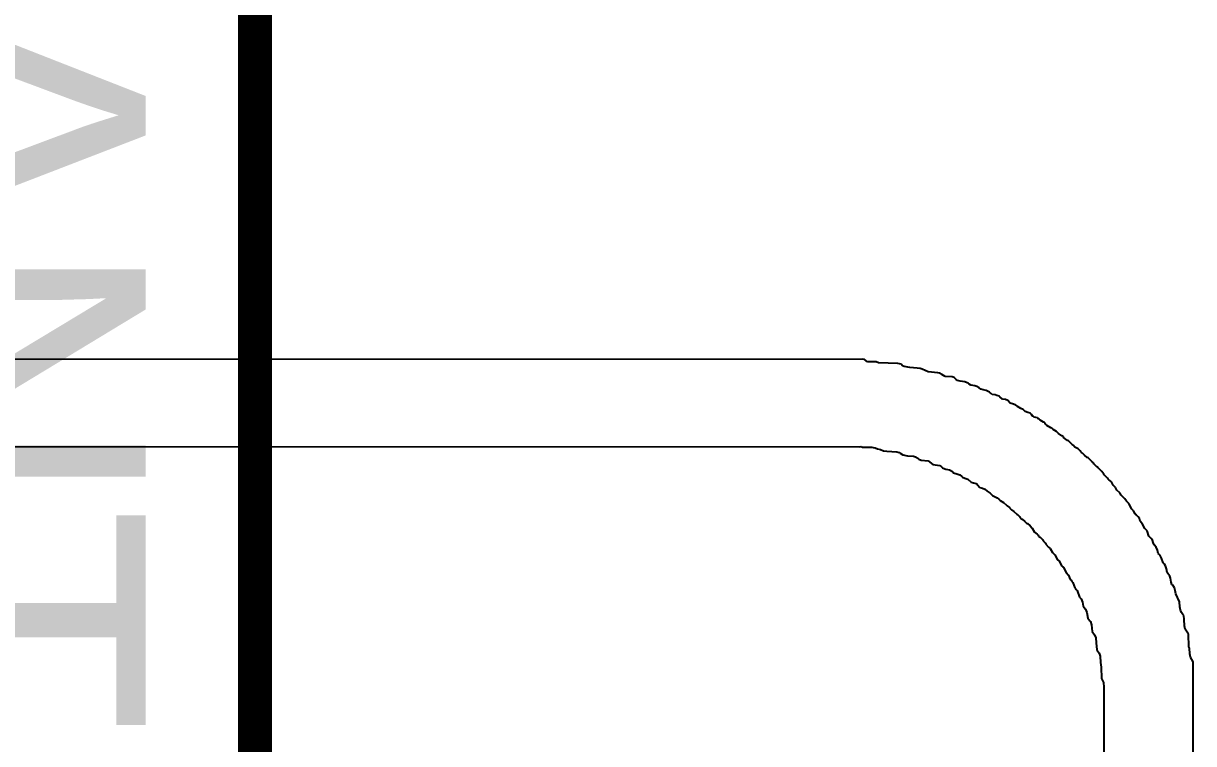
# Model space of a CAD drawing. Header units: inches. Extents: x 0 to 12.7, y -0.1 to 3.5.
# Drawn here: x 0.9391 to 1.1124, y 1.2756 to 1.3823 of the extents above; entities that cross this region are included whole.
import ezdxf

# ---------------------------------------------------------------- set-up
doc = ezdxf.new("R2010")
doc.units = ezdxf.units.IN
doc.header["$MEASUREMENT"] = 0
doc.layers.add('Bottom Overlay', color=54, linetype='Continuous')
doc.layers.add('Top Overlay', color=2, linetype='Continuous')
doc.styles.add('Arial', font='', dxfattribs={"height": 0.2})
doc.styles.get('Arial').set_extended_font_data('Arial')

# ---------------------------------------------------------------- blocks, each defined once
blk = doc.blocks.new('SX1276S8S_T_X1_1')
at = {"layer": 'Top Overlay'}
blk.add_lwpolyline([(0.313, 0.317, 0.005, 0.005, 0), (-0.314, 0.317, 0.005, 0.005, 0)], format="xyseb", dxfattribs=at)
at = {"layer": 'Top Overlay', "style": 'Arial'}
blk.add_text('ANT', height=0.03937, dxfattribs=at).set_placement((-0.25907, 0.26146))

msp = doc.modelspace()

# ---------------------------------------------------------------- linework, layer by layer
at = {"layer": 'Bottom Overlay'}
for p, q in [((1.06334, 1.33255), (0.85133, 1.33248)), ((1.06362, 1.33248), (1.06334, 1.33255)), ((1.06411, 1.33214), (1.06362, 1.33248)), ((1.06477, 1.33217), (1.06411, 1.33214)), ((1.06536, 1.33214), (1.06477, 1.33217)), ((1.06571, 1.332), (1.06536, 1.33214)), ((1.06856, 1.33193), (1.06571, 1.332)), ((1.06905, 1.33179), (1.06856, 1.33193)), ((1.06926, 1.33158), (1.06905, 1.33179)), ((1.0695, 1.33147), (1.06926, 1.33158)), ((1.07034, 1.33133), (1.0695, 1.33147)), ((1.07142, 1.33123), (1.07034, 1.33133)), ((1.0719, 1.33116), (1.07142, 1.33123)), ((1.07218, 1.33109), (1.0719, 1.33116)), ((1.07309, 1.33067), (1.07218, 1.33109)), ((1.07448, 1.33053), (1.07309, 1.33067)), ((1.07475, 1.33047), (1.07448, 1.33053)), ((1.0751, 1.33026), (1.07475, 1.33047)), ((1.07559, 1.32998), (1.0751, 1.33026)), ((1.07663, 1.32991), (1.07559, 1.32998)), ((1.07691, 1.32984), (1.07663, 1.32991)), ((1.07719, 1.32956), (1.07691, 1.32984)), ((1.07743, 1.32939), (1.07719, 1.32956)), ((1.07782, 1.32928), (1.07743, 1.32939)), ((1.07851, 1.32921), (1.07782, 1.32928)), ((1.07886, 1.32907), (1.07851, 1.32921)), ((1.079, 1.329), (1.07886, 1.32907)), ((1.07914, 1.32886), (1.079, 1.329)), ((1.07938, 1.32869), (1.07914, 1.32886)), ((1.07997, 1.32859), (1.07938, 1.32869)), ((1.08025, 1.32852), (1.07997, 1.32859)), ((1.0806, 1.32831), (1.08025, 1.32852)), ((1.08084, 1.32813), (1.0806, 1.32831)), ((1.08119, 1.328), (1.08084, 1.32813)), ((1.08164, 1.32789), (1.08119, 1.328)), ((1.08213, 1.32768), (1.08164, 1.32789)), ((1.08227, 1.32754), (1.08213, 1.32768)), ((1.08241, 1.32747), (1.08227, 1.32754)), ((1.08255, 1.32733), (1.08241, 1.32747)), ((1.08297, 1.32726), (1.08255, 1.32733)), ((1.08324, 1.32719), (1.08297, 1.32726)), ((1.08359, 1.32706), (1.08324, 1.32719)), ((1.0837, 1.32695), (1.08359, 1.32706)), ((1.08408, 1.32664), (1.0837, 1.32695)), ((1.0845, 1.32657), (1.08408, 1.32664)), ((1.08484, 1.32643), (1.0845, 1.32657)), ((1.08523, 1.32605), (1.08484, 1.32643)), ((1.08568, 1.32587), (1.08523, 1.32605)), ((1.08603, 1.32573), (1.08568, 1.32587)), ((1.08617, 1.32566), (1.08603, 1.32573)), ((1.08631, 1.32552), (1.08617, 1.32566)), ((1.08679, 1.32525), (1.08631, 1.32552)), ((1.08714, 1.32511), (1.08679, 1.32525)), ((1.08745, 1.32479), (1.08714, 1.32511)), ((1.0878, 1.32466), (1.08745, 1.32479)), ((1.08818, 1.32455), (1.0878, 1.32466)), ((1.08836, 1.32438), (1.08818, 1.32455)), ((1.08853, 1.32413), (1.08836, 1.32438)), ((1.08867, 1.32406), (1.08853, 1.32413)), ((1.08878, 1.32396), (1.08867, 1.32406)), ((1.08923, 1.32386), (1.08878, 1.32396)), ((1.08937, 1.32372), (1.08923, 1.32386)), ((1.08951, 1.32365), (1.08937, 1.32372)), ((1.08964, 1.32351), (1.08951, 1.32365)), ((1.09013, 1.32323), (1.08964, 1.32351)), ((1.09027, 1.32316), (1.09013, 1.32323)), ((1.09038, 1.32305), (1.09027, 1.32316)), ((1.09045, 1.32292), (1.09038, 1.32305)), ((1.09062, 1.32274), (1.09045, 1.32292)), ((1.09125, 1.32239), (1.09062, 1.32274)), ((1.09138, 1.32232), (1.09125, 1.32239)), ((1.09159, 1.32212), (1.09138, 1.32232)), ((1.09208, 1.32184), (1.09159, 1.32212)), ((1.09236, 1.32156), (1.09208, 1.32184)), ((1.09285, 1.32121), (1.09236, 1.32156)), ((1.09298, 1.32114), (1.09285, 1.32121)), ((1.09309, 1.32104), (1.09298, 1.32114)), ((1.09316, 1.3209), (1.09309, 1.32104)), ((1.09368, 1.32052), (1.09316, 1.3209)), ((1.09382, 1.32045), (1.09368, 1.32052)), ((1.09438, 1.31989), (1.09382, 1.32045)), ((0.85481, 1.31961), (1.06296, 1.31958)), ((1.06296, 1.31958), (1.06313, 1.31961)), ((1.06313, 1.31961), (1.06334, 1.31954)), ((1.06334, 1.31954), (1.06421, 1.31951)), ((1.06421, 1.31951), (1.06474, 1.31954)), ((1.06474, 1.31954), (1.06494, 1.31947)), ((1.06494, 1.31947), (1.06522, 1.3194)), ((1.06522, 1.3194), (1.06557, 1.31926)), ((1.06557, 1.31926), (1.06602, 1.31916)), ((1.06602, 1.31916), (1.06647, 1.31898)), ((1.06647, 1.31898), (1.06696, 1.31891)), ((1.06696, 1.31891), (1.06842, 1.31885)), ((1.06842, 1.31885), (1.06877, 1.31871)), ((1.06877, 1.31871), (1.06891, 1.31864)), ((1.06891, 1.31864), (1.06933, 1.31836)), ((1.09452, 1.31982), (1.09438, 1.31989)), ((1.09479, 1.31954), (1.09452, 1.31982)), ((1.09528, 1.31926), (1.09479, 1.31954)), ((1.09559, 1.31895), (1.09528, 1.31926)), ((1.09566, 1.31881), (1.09559, 1.31895)), ((1.09577, 1.31871), (1.09566, 1.31881)), ((1.09591, 1.31864), (1.09577, 1.31871)), ((1.09622, 1.31832), (1.09591, 1.31864)), ((1.06933, 1.31836), (1.06999, 1.31825)), ((1.06999, 1.31825), (1.07089, 1.31818)), ((1.07089, 1.31818), (1.07117, 1.31811)), ((1.07117, 1.31811), (1.07155, 1.31787)), ((1.07155, 1.31787), (1.07169, 1.31773)), ((1.07169, 1.31773), (1.07204, 1.31759)), ((1.07204, 1.31759), (1.07305, 1.31749)), ((1.07305, 1.31749), (1.07378, 1.31697)), ((1.07378, 1.31697), (1.07479, 1.31679)), ((1.07479, 1.31679), (1.07503, 1.31662)), ((1.0966, 1.31801), (1.09622, 1.31832)), ((1.09674, 1.31794), (1.0966, 1.31801)), ((1.0973, 1.31738), (1.09674, 1.31794)), ((1.09754, 1.31721), (1.0973, 1.31738)), ((1.09761, 1.31707), (1.09754, 1.31721)), ((1.09806, 1.31662), (1.09761, 1.31707)), ((1.07503, 1.31662), (1.07517, 1.31648)), ((1.07517, 1.31648), (1.07531, 1.31641)), ((1.07531, 1.31641), (1.07566, 1.31627)), ((1.07566, 1.31627), (1.07625, 1.31617)), ((1.07625, 1.31617), (1.07667, 1.31589)), ((1.07667, 1.31589), (1.07684, 1.31571)), ((1.07684, 1.31571), (1.07733, 1.31557)), ((1.07733, 1.31557), (1.07778, 1.3154)), ((1.07778, 1.3154), (1.07803, 1.31516)), ((1.07803, 1.31516), (1.07816, 1.31509)), ((1.07816, 1.31509), (1.07851, 1.31495)), ((1.07851, 1.31495), (1.07896, 1.31477)), ((1.0982, 1.31655), (1.09806, 1.31662)), ((1.09824, 1.31644), (1.0982, 1.31655)), ((1.09876, 1.31592), (1.09824, 1.31644)), ((1.09907, 1.31554), (1.09876, 1.31592)), ((1.09914, 1.3154), (1.09907, 1.31554)), ((1.09963, 1.31491), (1.09914, 1.3154)), ((1.0997, 1.31477), (1.09963, 1.31491)), ((1.07896, 1.31477), (1.07942, 1.31432)), ((1.07942, 1.31432), (1.0798, 1.31422)), ((1.0798, 1.31422), (1.08015, 1.31415)), ((1.08015, 1.31415), (1.08029, 1.31408)), ((1.08029, 1.31408), (1.08036, 1.31394)), ((1.08036, 1.31394), (1.08074, 1.31356)), ((1.08074, 1.31356), (1.08112, 1.31345)), ((1.08112, 1.31345), (1.08147, 1.31331)), ((1.08147, 1.31331), (1.08178, 1.313)), ((1.0998, 1.31467), (1.0997, 1.31477)), ((1.09994, 1.3146), (1.0998, 1.31467)), ((1.10019, 1.31436), (1.09994, 1.3146)), ((1.10046, 1.31387), (1.10019, 1.31436)), ((1.10081, 1.31352), (1.10046, 1.31387)), ((1.10102, 1.31317), (1.10081, 1.31352)), ((1.10144, 1.31276), (1.10102, 1.31317)), ((1.08178, 1.313), (1.08227, 1.31272)), ((1.08227, 1.31272), (1.08251, 1.31248)), ((1.08251, 1.31248), (1.08258, 1.31234)), ((1.08258, 1.31234), (1.08328, 1.31199)), ((1.08328, 1.31199), (1.08352, 1.31182)), ((1.08352, 1.31182), (1.08373, 1.31161)), ((1.08373, 1.31161), (1.08422, 1.31133)), ((1.10165, 1.31241), (1.10144, 1.31276)), ((1.1022, 1.31185), (1.10165, 1.31241)), ((1.10241, 1.3115), (1.1022, 1.31185)), ((1.10276, 1.31116), (1.10241, 1.3115)), ((1.08422, 1.31133), (1.08464, 1.31091)), ((1.08464, 1.31091), (1.08477, 1.31084)), ((1.08477, 1.31084), (1.08509, 1.3106)), ((1.08509, 1.3106), (1.08516, 1.31046)), ((1.08516, 1.31046), (1.0854, 1.31022)), ((1.0854, 1.31022), (1.08575, 1.31001)), ((1.08575, 1.31001), (1.08617, 1.30959)), ((1.10311, 1.31053), (1.10276, 1.31116)), ((1.10318, 1.31039), (1.10311, 1.31053)), ((1.10346, 1.31011), (1.10318, 1.31039)), ((1.10373, 1.30963), (1.10346, 1.31011)), ((1.08617, 1.30959), (1.08631, 1.30952)), ((1.08631, 1.30952), (1.08662, 1.30921)), ((1.08662, 1.30921), (1.08669, 1.30907)), ((1.08669, 1.30907), (1.08686, 1.3089)), ((1.08686, 1.3089), (1.087, 1.30883)), ((1.087, 1.30883), (1.08738, 1.30851)), ((1.08738, 1.30851), (1.08763, 1.30827)), ((1.08763, 1.30827), (1.08777, 1.3082)), ((1.08777, 1.3082), (1.08815, 1.30789)), ((1.1038, 1.30949), (1.10373, 1.30963)), ((1.10391, 1.30945), (1.1038, 1.30949)), ((1.10415, 1.30921), (1.10391, 1.30945)), ((1.10433, 1.30896), (1.10415, 1.30921)), ((1.10443, 1.30858), (1.10433, 1.30896)), ((1.10478, 1.3081), (1.10443, 1.30858)), ((1.10513, 1.30747), (1.10478, 1.3081)), ((1.08815, 1.30789), (1.08846, 1.3075)), ((1.08846, 1.3075), (1.08881, 1.30695)), ((1.08881, 1.30695), (1.08919, 1.30663)), ((1.08919, 1.30663), (1.08933, 1.30649)), ((1.08933, 1.30649), (1.0894, 1.30636)), ((1.0894, 1.30636), (1.08951, 1.30625)), ((1.08951, 1.30625), (1.08964, 1.30618)), ((1.10547, 1.30712), (1.10513, 1.30747)), ((1.10575, 1.30636), (1.10547, 1.30712)), ((1.1061, 1.30601), (1.10575, 1.30636)), ((1.08964, 1.30618), (1.09003, 1.3058)), ((1.09003, 1.3058), (1.0901, 1.30566)), ((1.0901, 1.30566), (1.09045, 1.30531)), ((1.09045, 1.30531), (1.09051, 1.30517)), ((1.09051, 1.30517), (1.09086, 1.30469)), ((1.09086, 1.30469), (1.09111, 1.30451)), ((1.09111, 1.30451), (1.09149, 1.30392)), ((1.10627, 1.30576), (1.1061, 1.30601)), ((1.10638, 1.30538), (1.10627, 1.30576)), ((1.10652, 1.30503), (1.10638, 1.30538)), ((1.10683, 1.30472), (1.10652, 1.30503)), ((1.10701, 1.30427), (1.10683, 1.30472)), ((1.09149, 1.30392), (1.09184, 1.30357)), ((1.09184, 1.30357), (1.09222, 1.30284)), ((1.09222, 1.30284), (1.09236, 1.30277)), ((1.10714, 1.30378), (1.10701, 1.30427)), ((1.10735, 1.30357), (1.10714, 1.30378)), ((1.10763, 1.30309), (1.10735, 1.30357)), ((1.10784, 1.30239), (1.10763, 1.30309)), ((1.09236, 1.30277), (1.09246, 1.30267)), ((1.09246, 1.30267), (1.09253, 1.30253)), ((1.09253, 1.30253), (1.09288, 1.3019)), ((1.09288, 1.3019), (1.09298, 1.3018)), ((1.09298, 1.3018), (1.09309, 1.30176)), ((1.09309, 1.30176), (1.0933, 1.30128)), ((1.0933, 1.30128), (1.09351, 1.30093)), ((1.10805, 1.30218), (1.10784, 1.30239)), ((1.10822, 1.30194), (1.10805, 1.30218)), ((1.10833, 1.30149), (1.10822, 1.30194)), ((1.10847, 1.30093), (1.10833, 1.30149)), ((1.09351, 1.30093), (1.09385, 1.30058)), ((1.09385, 1.30058), (1.0941, 1.29992)), ((1.0941, 1.29992), (1.09427, 1.29975)), ((1.09427, 1.29975), (1.09434, 1.29961)), ((1.09434, 1.29961), (1.09448, 1.29947)), ((1.09448, 1.29947), (1.09476, 1.2987)), ((1.10857, 1.30082), (1.10847, 1.30093)), ((1.10885, 1.30041), (1.10857, 1.30082)), ((1.10892, 1.30013), (1.10885, 1.30041)), ((1.10902, 1.29954), (1.10892, 1.30013)), ((1.10916, 1.29919), (1.10902, 1.29954)), ((1.09476, 1.2987), (1.0949, 1.29856)), ((1.0949, 1.29856), (1.09497, 1.29842)), ((1.09497, 1.29842), (1.09511, 1.29828)), ((1.09511, 1.29828), (1.09546, 1.29731)), ((1.10927, 1.29908), (1.10916, 1.29919)), ((1.10954, 1.29867), (1.10927, 1.29908)), ((1.10965, 1.29828), (1.10954, 1.29867)), ((1.10972, 1.2978), (1.10965, 1.29828)), ((1.11028, 1.29661), (1.10972, 1.2978)), ((1.09546, 1.29731), (1.09573, 1.29703)), ((1.09573, 1.29703), (1.09594, 1.29654)), ((1.09594, 1.29654), (1.09601, 1.29599)), ((1.09601, 1.29599), (1.09636, 1.2955)), ((1.11035, 1.29585), (1.11028, 1.29661)), ((1.09636, 1.2955), (1.09657, 1.29501)), ((1.09657, 1.29501), (1.09671, 1.29418)), ((1.09671, 1.29418), (1.09702, 1.2938)), ((1.11041, 1.29536), (1.11035, 1.29585)), ((1.11055, 1.29501), (1.11041, 1.29536)), ((1.11069, 1.29487), (1.11055, 1.29501)), ((1.11076, 1.29474), (1.11069, 1.29487)), ((1.1109, 1.2946), (1.11076, 1.29474)), ((1.11097, 1.29397), (1.1109, 1.2946)), ((1.09702, 1.2938), (1.09712, 1.29369)), ((1.09712, 1.29369), (1.09726, 1.2932)), ((1.09726, 1.2932), (1.09733, 1.29223)), ((1.11104, 1.29307), (1.11097, 1.29397)), ((1.11111, 1.29258), (1.11104, 1.29307)), ((1.1116, 1.29181), (1.11111, 1.29258)), ((1.09733, 1.29223), (1.09768, 1.29174)), ((1.09768, 1.29174), (1.09789, 1.29126)), ((1.09789, 1.29126), (1.09796, 1.29056)), ((1.11167, 1.28993), (1.1116, 1.29181)), ((1.09796, 1.29056), (1.09803, 1.28952)), ((1.09803, 1.28952), (1.09838, 1.28903)), ((1.09838, 1.28903), (1.09852, 1.28854)), ((1.11174, 1.28973), (1.11167, 1.28993)), ((1.11181, 1.28889), (1.11174, 1.28973)), ((1.09852, 1.28854), (1.09859, 1.28764)), ((1.09859, 1.28764), (1.09866, 1.28694)), ((1.11188, 1.2884), (1.11181, 1.28889)), ((1.11229, 1.28771), (1.11188, 1.2884)), ((1.11236, 0.67763), (1.11229, 1.28771)), ((1.09866, 1.28694), (1.09873, 1.28527)), ((1.09873, 1.28527), (1.099, 1.28465)), ((1.099, 1.28465), (1.09907, 1.28395)), ((1.09907, 1.28395), (1.09907, 1.26718))]:
    msp.add_line(p, q, dxfattribs=at)

# ---------------------------------------------------------------- block references
at = {"rotation": 270}
msp.add_blockref('SX1276S8S_T_X1_1', (0.65641, 1.128), dxfattribs=at)

doc.saveas('drawing.dxf')
